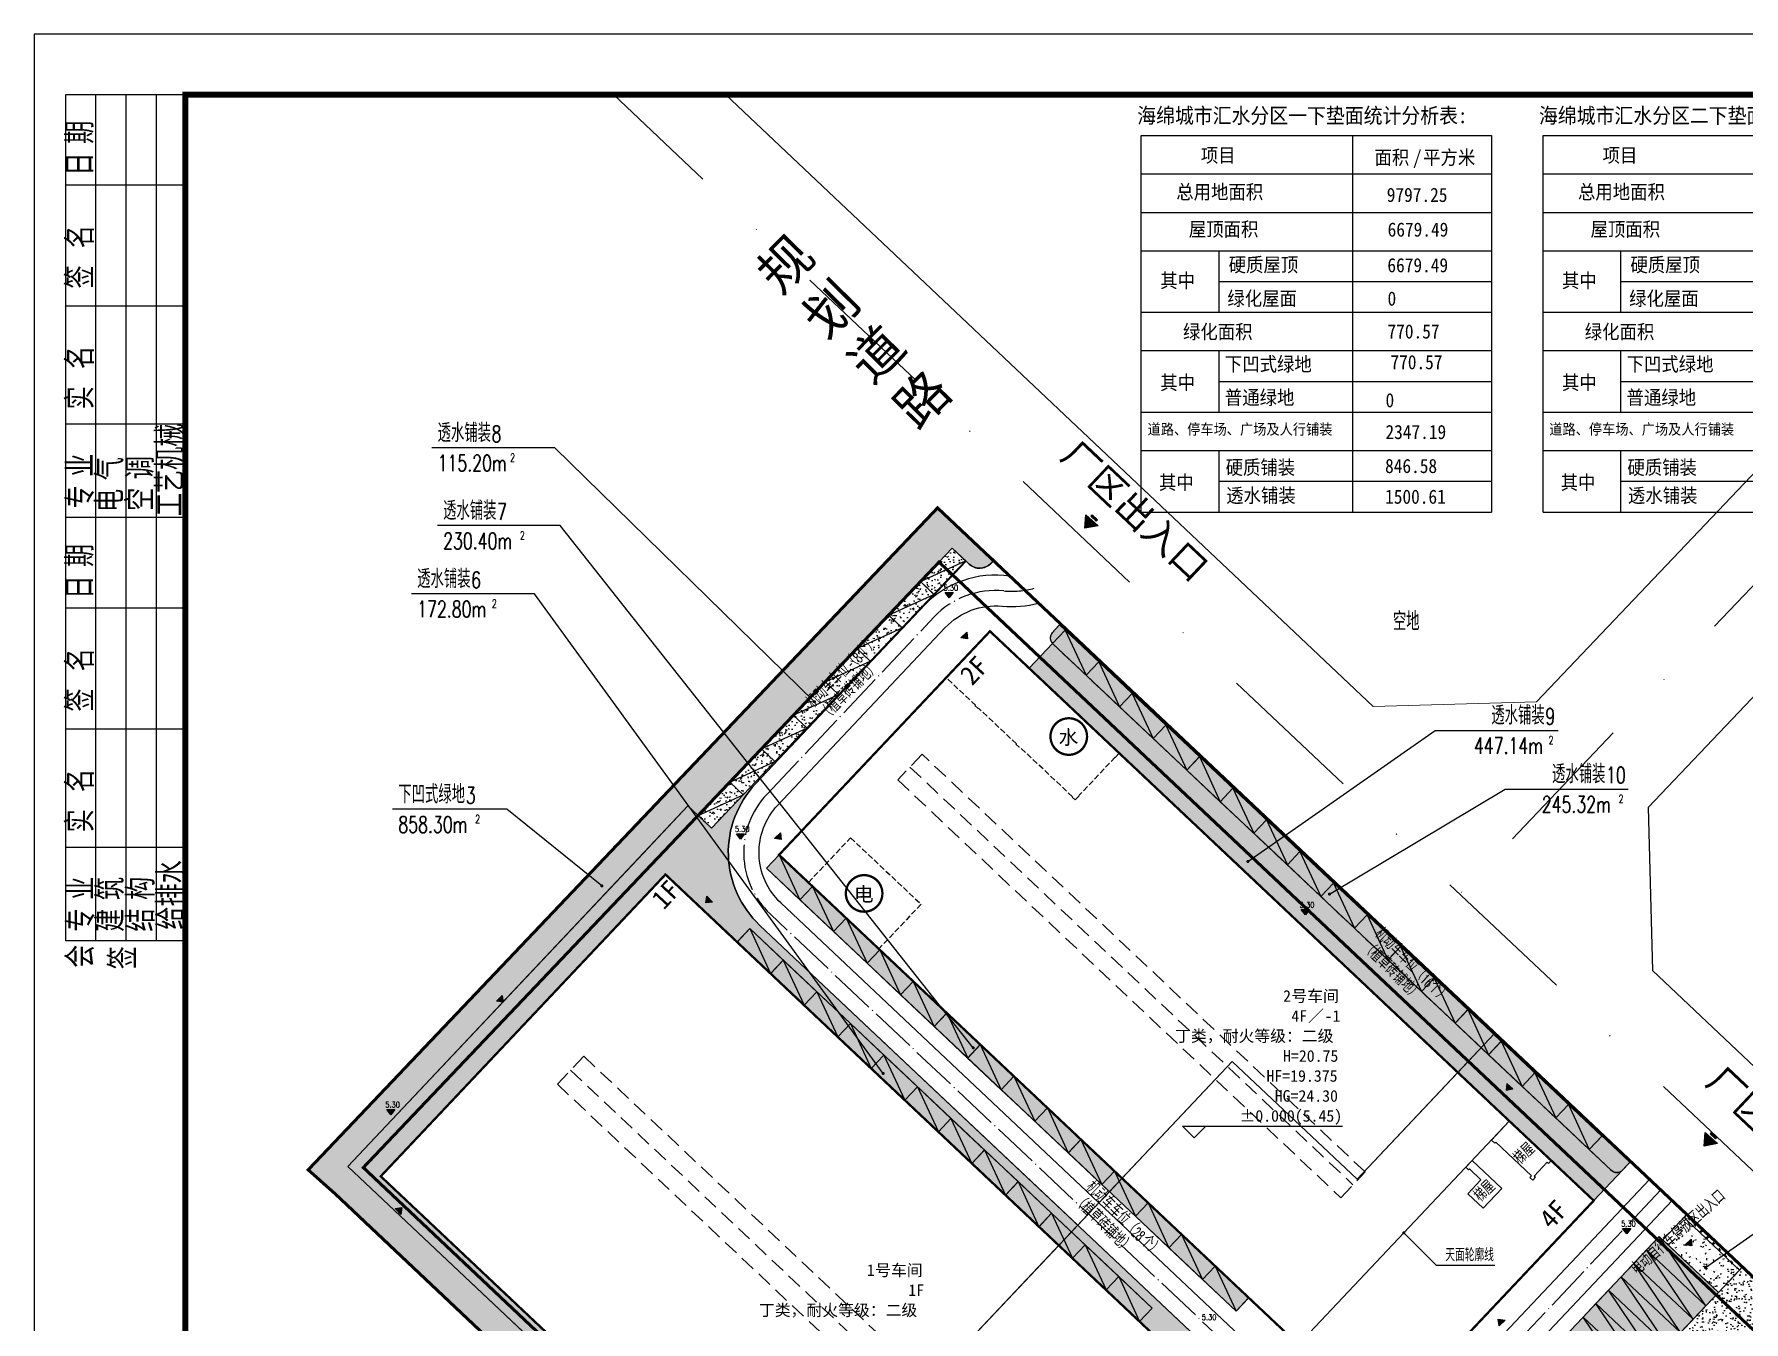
# Model space of a CAD drawing. Header units: millimetres. Extents: x 684779 to 686470, y 2544898 to 2545979.
# Drawn here: x 685227.6 to 685450.1, y 2545279.5 to 2545447.1 of the extents above; entities that cross this region are included whole.
import ezdxf

# ---------------------------------------------------------------- set-up
doc = ezdxf.new("R2010")
doc.units = ezdxf.units.MM
for name, pattern in [('$0$HIDDEN', [0.375, 0.25, -0.125]), ('DASH', [0.35, 0.25, -0.1]), ('DASHDOT', [25.4, 12.7, -6.35, 0, -6.35]), ('DASHED', [0.75, 0.5, -0.25]), ('DOTE', [2.42, 2, -0.2, 0.02, -0.2])]:
    doc.linetypes.add(name, pattern=pattern)
for name, color, linetype in [('--00海绵', 7, 'Continuous'), ('00用地界线', 1, 'Continuous'), ('14', 14, 'Continuous'), ('1绿地填充', 116, 'Continuous'), ('9', 9, 'Continuous'), ('A-DIM-SYMB', 3, 'Continuous'), ('DIM_ELEV', 3, 'Continuous'), ('DIM_LEAD', 3, 'Continuous'), ('k-绿地填充', 118, 'Continuous'), ('PLAN_道路', 40, 'Continuous'), ('PLAN_附属建筑', 160, 'Continuous'), ('PUB_TEXT', 7, 'Continuous'), ('PUB_TITLE', 4, 'Continuous'), ('建筑', 4, 'Continuous'), ('建筑物', 4, 'Continuous'), ('车位', 8, 'Continuous'), ('道路', 2, 'Continuous'), ('道路中心线', 1, 'DOTE')]:
    doc.layers.add(name, color=color, linetype=linetype)
doc.layers.add('JT-道路中线', color=7, linetype='DASHDOT', lineweight=5)
doc.layers.add('JT-道路红线', color=7, linetype='Continuous', lineweight=5)
doc.styles.add('_TCH_DIM', font='SIMPLEX', dxfattribs={"bigfont": 'GBCBIG'})
doc.styles.add('HZTXT', font='romane.shx', dxfattribs={"width": 0.7, "bigfont": 'hztxt.shx'})
doc.styles.get("Standard").update_dxf_attribs({"font": ''})
doc.styles.add('天正', font='simplex8.shx', dxfattribs={"width": 0.8, "bigfont": 'hztxt.shx'})
doc.styles.add('宋体', font='')
doc.styles.add('黑体', font='')
doc.styles.get('Standard').set_extended_font_data('SimSun')
doc.styles.get('宋体').set_extended_font_data('SimSun')
doc.styles.get('黑体').set_extended_font_data('SimHei')
pattern_1 = [(50, (0, 0), (2.186216028, -0.1912690265), [0.2286, -2.5146]), (355, (0, 0), (-0.4229139117, 2.2926797146), [0.18288, -2.01168]), (100.451, (0.1822, -0.016), (1.76331002, 2.1014002538), [0.19428, -2.13708]), (46.1842, (0, 0.6096), (3.2529484907, -0.5045079352), [0.3429, -3.7719]), (96.6356, (0.271, 0.5676), (2.8488508136, 2.9691066707), [0.29142, -3.20562]), (351.184, (0, 0.6096), (2.8488552698, 2.9691014143), [0.27432, -3.01752]), (21, (0.3048, 0.4572), (1.819378558, -1.2271862222), [0.2286, -2.5146]), (326, (0.3048, 0.4572), (0.7416243402, 2.2102555935), [0.18288, -2.01168]), (71.4514, (0.4564, 0.355), (2.5609978892, 0.9830742926), [0.19428, -2.13708]), (37.5, (0, 0), (0.037063239, 1.01466046648), [0, -1.987296, 0, -2.04216, 0, -2.0193]), (7.5, (0, 0), (0.80183595012, 1.2021668978), [0, -1.164336, 0, -1.941576, 0, -0.76962]), (327.5, (-0.6797, 0), (1.627087142, -0.0687449279), [0, -0.762, 0, -2.37744, 0, -3.15468]), (317.5, (-0.9845, 0), (1.7775501766, 0.3051178924), [0, -0.9906, 0, -1.578864, 0, -2.24028])]
pattern_2 = [(50, (0, 0), (2.186216028, -0.1912690265), [0.2286, -2.5146]), (355, (0, 0), (-0.4229139117, 2.2926797146), [0.18288, -2.01168]), (100.451, (0.1822, -0.016), (1.76331002, 2.1014002538), [0.19428, -2.13708]), (46.1842, (0, 0.6096), (3.2529484907, -0.5045079352), [0.3429, -3.7719]), (96.6356, (0.271, 0.5676), (2.8488508136, 2.9691066707), [0.29142, -3.20562]), (351.184, (0, 0.6096), (2.8488552698, 2.9691014143), [0.27432, -3.01752]), (21, (0.3048, 0.4572), (1.819378558, -1.2271862222), [0.2286, -2.5146]), (326, (0.3048, 0.4572), (0.7416243402, 2.2102555935), [0.18288, -2.01168]), (71.4514, (0.4564, 0.355), (2.5609978892, 0.9830742926), [0.19428, -2.13708]), (37.5, (0, 0), (0.037063239, 1.01466046648), [0, -1.987296, 0, -2.04216, 0, -2.0193]), (7.5, (0, 0), (0.80183595012, 1.2021668978), [0, -1.164336, 0, -1.941576, 0, -0.76962]), (327.5, (-0.6797, 0), (1.627087142, -0.0687449279), [0, -0.762, 0, -2.37744, 0, -3.15468]), (317.5, (-0.9845, 0), (1.7775501766, 0.3051178924), [0, -0.9906, 0, -1.578864, 0, -2.24028])]

# ---------------------------------------------------------------- blocks, each defined once
blk = doc.blocks.new('JHRTYJF')
at = {"layer": '车位'}
blk.add_lwpolyline([(696832.77, 2573175.73), (696826.79, 2573175.8), (696826.81, 2573178.19), (696832.8, 2573178.12)], close=True, dxfattribs=at)
blk.add_lwpolyline([(696826.81, 2573178.19), (696832.77, 2573175.73)], dxfattribs=at)
blk = doc.blocks.new('111111')
at = {"layer": 'A-DIM-SYMB'}
h = blk.add_hatch(color=256, dxfattribs=at)
h.dxf.hatch_style = 1
h.paths.add_polyline_path([(691370.38, 2579484.49), (691370.93, 2579485.22), (691369.82, 2579485.22)])
for p, q in [((691369.82, 2579485.22), (691370.93, 2579485.22)), ((691370.38, 2579484.49), (691369.82, 2579485.22)), ((691370.93, 2579485.22), (691370.38, 2579484.49))]:
    blk.add_line(p, q, dxfattribs=at)
blk = doc.blocks.new('A$C393D5F54')
at = {"layer": '14', "color": 14}
for p, q in [((0, 446), (0, 14446)), ((0, 14446), (2000, 14446)), ((500, 446), (500, 14446)), ((1000, 446), (1000, 14446)), ((1500, 446), (1500, 14446)), ((2000, 446), (2000, 14446)), ((2000, 12946), (0, 12946)), ((2000, 10946), (0, 10946)), ((2000, 8990), (0, 8990)), ((2000, 7446), (0, 7446)), ((2000, 5946), (0, 5946)), ((2000, 3946), (0, 3946)), ((2000, 1990), (0, 1990)), ((2000, 446), (0, 446))]:
    blk.add_line(p, q, dxfattribs=at)
at = {"layer": '14', "color": 14, "style": 'HZTXT', "width": 0.85}
for s, p in [('日 期', (462, 13105)), ('签  名', (466, 11238)), ('实  名', (466, 9238)), ('工艺机械', (1953, 7471)), ('专 业', (472, 7598)), ('电 气', (957, 7540)), ('空 调', (1460, 7558)), ('日 期', (462, 6105)), ('签  名', (466, 4238)), ('实  名', (466, 2238)), ('给排水', (1970, 629)), ('专 业', (480, 598)), ('建 筑', (967, 592)), ('结 构', (1470, 597)), ('会', (470, -3)), ('签', (1174, -27))]:
    blk.add_text(s, height=450, rotation=90, dxfattribs=at).set_placement(p)
blk = doc.blocks.new('图框')
at = {"layer": 'PUB_TITLE', "color": 14}
blk.add_lwpolyline([(-2490, -114031), (123660, -114031), (123660, -24931), (-2490, -24931)], close=True, dxfattribs=at)
at = {"layer": 'PUB_TITLE', "color": 14, "const_width": 236}
blk.add_lwpolyline([(3409, -111671), (121299, -111671), (121299, -27291), (3409, -27291)], close=True, dxfattribs=at)
at = {"layer": '14', "color": 6, "xscale": 2.359666194733356, "yscale": 2.359666194733356, "zscale": 2.359666194733356}
blk.add_blockref('A$C393D5F54', (-1259, -61377), dxfattribs=at)
blk = doc.blocks.new('*U4')
at = {"linetype": 'ByBlock', "ltscale": 0.3}
h = blk.add_hatch(color=256, dxfattribs=at)
h.dxf.hatch_style = 1
h.paths.add_polyline_path([(1.83, 2.41), (-1.83, 2.41), (0, 0)])
h = blk.add_hatch(color=256, dxfattribs=at)
h.dxf.hatch_style = 1
h.paths.add_polyline_path([(0.81, 2.9), (0.81, 3.32), (-0.83, 3.32), (-0.83, 2.9)])
for p, q in [((1.83, 2.41), (-1.83, 2.41)), ((-1.83, 2.41), (0, 0)), ((0, 0), (1.83, 2.41))]:
    blk.add_line(p, q, dxfattribs=at)
blk.add_lwpolyline([(-0.83, 3.32), (0.81, 3.32), (0.81, 2.9), (-0.83, 2.9)], close=True, dxfattribs=at)
blk = doc.blocks.new('45TGHHSAAAA')
at = {"layer": '车位'}
blk.add_lwpolyline([(685411.33, 2545247.39), (685413.73, 2545247.39), (685413.73, 2545236.79), (685411.33, 2545236.79)], close=True, dxfattribs=at)
blk.add_lwpolyline([(685411.33, 2545236.79), (685413.73, 2545247.39)], dxfattribs=at)

msp = doc.modelspace()

# ---------------------------------------------------------------- hatches: boundary and pattern name
at = {"linetype": 'Continuous'}
h = msp.add_hatch(dxfattribs=at)
h.set_pattern_fill('CROSS', color=3, scale=0.8)
h.set_pattern_definition([(0, (0, 0), (1.27, 1.27), [0.635, -1.905]), (90, (0.3175, -0.3175), (-1.27, 1.27), [0.635, -1.905])])
edge = h.paths.add_edge_path()
edge.add_line((685339.698, 2545232.531), (685268.405, 2545299.772))
edge.add_line((685268.405, 2545299.772), (685312.656, 2545346.69))
edge.add_line((685312.656, 2545346.69), (685313.975, 2545345.436))
edge.add_line((685313.975, 2545345.436), (685347.056, 2545380.235))
edge.add_line((685347.056, 2545380.235), (685349.244, 2545378.171))
edge.add_arc((685350.617, 2545379.626), 2, 226.67571, 316.44979)
edge.add_line((685352.066, 2545378.248), (685352.505, 2545378.712))
edge.add_line((685352.505, 2545378.712), (685346.228, 2545384.444))
edge.add_line((685346.228, 2545384.444), (685345.141, 2545385.477))
edge.add_line((685345.141, 2545385.477), (685263.246, 2545299.329))
edge.add_line((685263.246, 2545299.329), (685266.814, 2545296.149))
edge.add_line((685266.814, 2545296.149), (685337.085, 2545229.761))
edge.add_line((685337.085, 2545229.761), (685337.302, 2545229.991))
edge.add_line((685337.302, 2545229.991), (685339.698, 2545232.531))
h = msp.add_hatch(dxfattribs=at)
h.set_pattern_fill('AR-CONC', color=2, scale=1.2)
h.set_pattern_definition(pattern_1)
h.paths.add_polyline_path([(685348.786, 2545378.571), (685315.715, 2545343.782), (685313.975, 2545345.436), (685347.047, 2545380.225)])
h = msp.add_hatch(dxfattribs=at)
h.set_pattern_fill('AR-CONC', color=2, scale=1.2)
h.set_pattern_definition(pattern_1)
edge = h.paths.add_edge_path()
edge.add_line((685306.828, 2545340.511), (685312.656, 2545346.69))
edge.add_line((685312.656, 2545346.69), (685315.579, 2545343.911))
edge.add_line((685315.579, 2545343.911), (685315.715, 2545343.782))
edge.add_line((685315.715, 2545343.782), (685348.786, 2545378.571))
edge.add_line((685348.786, 2545378.571), (685348.801, 2545378.589))
edge.add_line((685348.801, 2545378.589), (685348.848, 2545378.544))
edge.add_line((685348.848, 2545378.544), (685348.832, 2545378.527))
edge.add_line((685348.832, 2545378.527), (685343.245, 2545372.65))
edge.add_line((685343.245, 2545372.65), (685321.456, 2545349.548))
edge.add_arc((685330.913, 2545340.629), 13, 136.67462, 226.67571)
edge.add_line((685321.994, 2545331.171), (685387.874, 2545269.036))
edge.add_line((685387.874, 2545269.036), (685385.396, 2545266.409))
edge.add_line((685385.396, 2545266.409), (685378.121, 2545273.27))
edge.add_line((685378.121, 2545273.27), (685371.434, 2545279.577))
edge.add_line((685371.434, 2545279.577), (685373.081, 2545281.323))
edge.add_line((685373.081, 2545281.323), (685320.702, 2545330.724))
edge.add_line((685320.702, 2545330.724), (685319.058, 2545328.977))
edge.add_line((685319.058, 2545328.977), (685309.738, 2545337.766))
edge.add_line((685309.738, 2545337.766), (685272.687, 2545298.482))
edge.add_line((685272.687, 2545298.482), (685341.07, 2545233.986))
edge.add_line((685341.07, 2545233.986), (685365.05, 2545259.411))
edge.add_line((685365.05, 2545259.411), (685377.4, 2545272.506))
edge.add_line((685377.4, 2545272.506), (685378.121, 2545273.27))
edge.add_line((685378.121, 2545273.27), (685385.396, 2545266.409))
edge.add_line((685385.396, 2545266.409), (685364.332, 2545244.076))
edge.add_line((685364.332, 2545244.076), (685347.865, 2545226.616))
edge.add_line((685347.865, 2545226.616), (685346.432, 2545227.974))
edge.add_line((685346.432, 2545227.974), (685343.135, 2545224.485))
edge.add_line((685343.135, 2545224.485), (685342.916, 2545224.252))
edge.add_line((685342.916, 2545224.252), (685337.085, 2545229.761))
edge.add_line((685337.085, 2545229.761), (685339.698, 2545232.531))
edge.add_line((685339.698, 2545232.531), (685268.405, 2545299.772))
edge.add_line((685268.405, 2545299.772), (685269.788, 2545301.238))
edge.add_line((685269.788, 2545301.238), (685306.828, 2545340.511))
h = msp.add_hatch(dxfattribs=at)
h.set_pattern_fill('AR-CONC', color=2, scale=1.2)
h.set_pattern_definition(pattern_2)
edge = h.paths.add_edge_path()
edge.add_line((685435.328, 2545300.404), (685434.274, 2545299.286))
edge.add_arc((685433.547, 2545299.973), 1, 226.67571, 316.67571, ccw=False)
edge.add_line((685432.861, 2545299.245), (685432.844, 2545299.227))
edge.add_line((685432.844, 2545299.227), (685429.948, 2545301.958))
edge.add_line((685429.948, 2545301.958), (685431.734, 2545303.853))
edge.add_line((685431.734, 2545303.853), (685435.328, 2545300.404))
edge = h.paths.add_edge_path()
edge.add_arc((685360.807, 2545368.566), 1, 136.67571, 226.67576, ccw=False)
edge.add_line((685360.08, 2545369.252), (685361.146, 2545370.382))
edge.add_line((685361.146, 2545370.382), (685361.873, 2545369.697))
edge.add_line((685361.873, 2545369.697), (685361.75, 2545369.566))
edge.add_line((685361.75, 2545369.566), (685360.121, 2545367.838))
h = msp.add_hatch(dxfattribs=at)
h.set_pattern_fill('AR-CONC', color=2, scale=1.2)
h.set_pattern_definition(pattern_1)
h.paths.add_polyline_path([(685431.594, 2545303.704), (685429.948, 2545301.958), (685360.104, 2545367.82), (685361.75, 2545369.566), (685431.594, 2545303.704)])
h = msp.add_hatch(dxfattribs=at)
h.set_pattern_fill('AR-CONC', color=2, scale=1.2)
h.set_pattern_definition(pattern_1)
edge = h.paths.add_edge_path()
edge.add_line((685430.531, 2545295.318), (685434.274, 2545299.286))
edge.add_arc((685433.547, 2545299.973), 1, 226.67571, 316.67571, ccw=False)
edge.add_line((685432.861, 2545299.245), (685432.844, 2545299.227))
edge.add_line((685432.844, 2545299.227), (685360.105, 2545367.819))
edge.add_line((685360.105, 2545367.819), (685357.071, 2545364.603))
edge.add_line((685357.071, 2545364.603), (685430.531, 2545295.318))
h = msp.add_hatch(dxfattribs=at)
h.set_pattern_fill('AR-CONC', color=2, scale=1.2)
h.set_pattern_definition(pattern_1)
h.paths.add_polyline_path([(685401.44, 2545264.473), (685392.711, 2545272.707), (685394.357, 2545274.453), (685403.087, 2545266.219)])
h.paths.add_polyline_path([(685383.981, 2545280.94), (685385.627, 2545282.686), (685324.519, 2545340.321), (685322.872, 2545338.575)])
h.paths.add_polyline_path([(685371.434, 2545279.577), (685373.081, 2545281.323), (685320.702, 2545330.724), (685319.056, 2545328.978)])
h = msp.add_hatch(dxfattribs=at)
h.set_pattern_fill('AR-CONC', color=2, scale=1.2)
h.set_pattern_definition(pattern_2)
edge = h.paths.add_edge_path()
edge.add_line((685446.762, 2545283.378), (685449.505, 2545286.287))
edge.add_line((685449.505, 2545286.287), (685442.601, 2545292.812))
edge.add_arc((685442.944, 2545293.176), 0.5, 152.75688, 226.62528, ccw=False)
edge.add_line((685442.5, 2545293.405), (685439.502, 2545290.226))
edge.add_line((685439.502, 2545290.226), (685446.762, 2545283.378))
h = msp.add_hatch(dxfattribs=at)
h.set_pattern_fill('AR-CONC', color=2, scale=1.2)
h.set_pattern_definition(pattern_2)
h.paths.add_polyline_path([(685446.762, 2545283.378), (685421.238, 2545256.316), (685420.415, 2545255.443), (685416.559, 2545259.079), (685409.972, 2545252.095), (685406.117, 2545255.732), (685439.051, 2545290.651)])
h = msp.add_hatch(dxfattribs=at)
h.set_pattern_fill('AR-CONC', color=2, scale=1.2)
h.set_pattern_definition(pattern_1)
h.paths.add_polyline_path([(685446.762, 2545283.378), (685449.884, 2545286.688), (685466.451, 2545271.064), (685448.139, 2545263.866), (685437.78, 2545273.855)])
at = {"layer": '1绿地填充', "linetype": 'Continuous'}
h = msp.add_hatch(dxfattribs=at)
h.set_pattern_fill('CROSS', color=256, scale=0.5, angle=-1.16508)
h.set_pattern_definition([(358.83492, (0, 0), (0.80972528417, 0.77744651853), [0.396875, -1.190625]), (88.83492, (0.1944, -0.2024), (-0.77744651853, 0.80972528417), [0.396875, -1.190625])])
edge = h.paths.add_edge_path()
edge.add_line((685449.882, 2545286.685), (685449.505, 2545286.287))
edge.add_line((685449.505, 2545286.287), (685442.601, 2545292.812))
edge.add_arc((685442.944, 2545293.176), 0.5, 136.67533, 226.62528, ccw=False)
edge.add_line((685442.581, 2545293.519), (685442.61, 2545293.55))
edge.add_line((685442.61, 2545293.55), (685449.882, 2545286.685))

# ---------------------------------------------------------------- linework, layer by layer
at = {"layer": '--00海绵', "ltscale": 0.0001}
for p, q in [((685371.659, 2545433.94), (685417.246, 2545433.94)), ((685371.659, 2545384.94), (685371.659, 2545433.94)), ((685417.246, 2545433.94), (685417.246, 2545384.94)), ((685423.936, 2545433.94), (685469.522, 2545433.94)), ((685423.936, 2545384.94), (685423.936, 2545433.94)), ((685371.659, 2545428.94), (685417.246, 2545428.94)), ((685423.936, 2545428.94), (685469.522, 2545428.94)), ((685371.659, 2545423.94), (685417.246, 2545423.94)), ((685423.936, 2545423.94), (685469.522, 2545423.94)), ((685371.659, 2545418.94), (685417.246, 2545418.94)), ((685423.936, 2545418.94), (685469.522, 2545418.94)), ((685381.794, 2545414.94), (685417.246, 2545414.94)), ((685434.07, 2545414.94), (685469.522, 2545414.94)), ((685371.659, 2545410.94), (685417.246, 2545410.94)), ((685423.936, 2545410.94), (685469.522, 2545410.94)), ((685371.659, 2545405.94), (685417.246, 2545405.94)), ((685423.936, 2545405.94), (685469.522, 2545405.94)), ((685381.794, 2545401.94), (685417.246, 2545401.94)), ((685434.07, 2545401.94), (685469.522, 2545401.94)), ((685371.659, 2545397.94), (685417.246, 2545397.94)), ((685423.936, 2545397.94), (685469.522, 2545397.94)), ((685371.659, 2545392.94), (685417.246, 2545392.94)), ((685423.936, 2545392.94), (685469.522, 2545392.94)), ((685381.794, 2545388.94), (685417.246, 2545388.94)), ((685434.07, 2545388.94), (685469.522, 2545388.94)), ((685371.659, 2545384.94), (685417.246, 2545384.94)), ((685423.936, 2545384.94), (685469.522, 2545384.94))]:
    msp.add_line(p, q, dxfattribs=at)
msp.add_lwpolyline([(685399.138, 2545433.94), (685399.138, 2545384.94)], dxfattribs=at)
at = {"layer": '--00海绵', "linetype": 'Continuous'}
for points in [[(685381.794, 2545410.94), (685381.794, 2545418.94)], [(685434.07, 2545410.94), (685434.07, 2545418.94)], [(685381.794, 2545397.94), (685381.794, 2545405.94)], [(685434.07, 2545397.94), (685434.07, 2545405.94)], [(685381.794, 2545384.94), (685381.794, 2545392.94)], [(685434.07, 2545384.94), (685434.07, 2545392.94)]]:
    msp.add_lwpolyline(points, dxfattribs=at)
at = {"color": 1, "linetype": 'DOTE', "ltscale": 3, "const_width": 0.4}
msp.add_lwpolyline([(685466.457, 2545271.058), (685345.141, 2545385.477), (685263.246, 2545299.329), (685266.814, 2545296.149), (685346.858, 2545220.528), (685349.976, 2545222.002), (685354.394, 2545224.113), (685356.666, 2545225.206), (685373.841, 2545233.744), (685397.746, 2545244.044)], close=True, dxfattribs=at)
for points in [[(685319.887, 2545246.009), (685266.814, 2545296.149), (685263.246, 2545299.329), (685345.141, 2545385.477), (685417.675, 2545317.104), (685399.743, 2545298.097), (685383.491, 2545313.429)], [(685344.652, 2545374.223), (685342.913, 2545375.876), (685338.779, 2545371.527), (685340.518, 2545369.874), (685344.652, 2545374.223)], [(685340.518, 2545369.874), (685338.779, 2545371.527), (685334.645, 2545367.179), (685336.384, 2545365.525), (685340.518, 2545369.874)], [(685369.15, 2545298.227), (685324.519, 2545340.321), (685351.964, 2545369.42), (685412.853, 2545311.992), (685399.743, 2545298.097), (685383.491, 2545313.429)], [(685364.469, 2545363.704), (685360.104, 2545367.82), (685361.75, 2545369.566), (685366.116, 2545365.45)], [(685336.384, 2545365.525), (685334.645, 2545367.179), (685330.511, 2545362.83), (685332.25, 2545361.177), (685336.384, 2545365.525)], [(685368.834, 2545359.587), (685364.469, 2545363.704), (685366.116, 2545365.45), (685370.481, 2545361.333)], [(685332.25, 2545361.177), (685330.511, 2545362.83), (685326.377, 2545358.482), (685328.117, 2545356.828), (685332.25, 2545361.177)], [(685373.2, 2545355.471), (685368.834, 2545359.587), (685370.481, 2545361.333), (685374.846, 2545357.217)], [(685328.117, 2545356.828), (685326.377, 2545358.482), (685322.243, 2545354.133), (685323.983, 2545352.479), (685328.117, 2545356.828)], [(685377.565, 2545351.355), (685373.2, 2545355.471), (685374.846, 2545357.217), (685379.211, 2545353.101)], [(685323.983, 2545352.479), (685322.243, 2545354.133), (685318.109, 2545349.784), (685319.849, 2545348.131), (685323.983, 2545352.479)], [(685381.93, 2545347.238), (685377.565, 2545351.355), (685379.211, 2545353.101), (685383.577, 2545348.984)], [(685386.295, 2545343.122), (685381.93, 2545347.238), (685383.577, 2545348.984), (685387.942, 2545344.868)], [(685390.661, 2545339.005), (685386.295, 2545343.122), (685387.942, 2545344.868), (685392.307, 2545340.751)], [(685327.237, 2545334.458), (685322.872, 2545338.575), (685324.519, 2545340.321), (685328.884, 2545336.204)], [(685369.15, 2545298.227), (685367.503, 2545296.482), (685322.872, 2545338.575), (685324.519, 2545340.321)], [(685395.026, 2545334.889), (685390.661, 2545339.005), (685392.307, 2545340.751), (685396.672, 2545336.635)], [(685323.859, 2545250.22), (685272.687, 2545298.482), (685309.738, 2545337.766), (685360.915, 2545289.499)], [(685331.602, 2545330.342), (685327.237, 2545334.458), (685328.884, 2545336.204), (685333.249, 2545332.088)], [(685399.391, 2545330.773), (685395.026, 2545334.889), (685396.672, 2545336.635), (685401.038, 2545332.519)], [(685403.756, 2545326.656), (685399.391, 2545330.773), (685401.038, 2545332.519), (685405.403, 2545328.402)], [(685323.421, 2545324.862), (685319.056, 2545328.978), (685320.702, 2545330.724), (685325.067, 2545326.608)], [(685335.967, 2545326.225), (685331.602, 2545330.342), (685333.249, 2545332.088), (685337.614, 2545327.971)], [(685408.121, 2545322.54), (685403.756, 2545326.656), (685405.403, 2545328.402), (685409.768, 2545324.286)], [(685327.785, 2545320.745), (685323.421, 2545324.862), (685325.067, 2545326.608), (685329.432, 2545322.491)], [(685340.332, 2545322.108), (685335.967, 2545326.225), (685337.614, 2545327.971), (685341.978, 2545323.854)], [(685344.697, 2545317.991), (685340.332, 2545322.108), (685341.978, 2545323.854), (685346.343, 2545319.737)], [(685412.487, 2545318.423), (685408.121, 2545322.54), (685409.768, 2545324.286), (685414.133, 2545320.169)], [(685332.15, 2545316.628), (685327.785, 2545320.745), (685329.432, 2545322.491), (685333.797, 2545318.374)], [(685349.062, 2545313.875), (685344.697, 2545317.991), (685346.343, 2545319.737), (685350.708, 2545315.62)], [(685416.852, 2545314.307), (685412.487, 2545318.423), (685414.133, 2545320.169), (685418.499, 2545316.053)], [(685336.515, 2545312.511), (685332.15, 2545316.628), (685333.797, 2545318.374), (685338.162, 2545314.257)], [(685353.426, 2545309.758), (685349.062, 2545313.875), (685350.708, 2545315.62), (685355.073, 2545311.504)], [(685421.217, 2545310.191), (685416.852, 2545314.307), (685418.499, 2545316.053), (685422.864, 2545311.937)], [(685340.88, 2545308.395), (685336.515, 2545312.511), (685338.162, 2545314.257), (685342.527, 2545310.141)], [(685357.791, 2545305.641), (685353.426, 2545309.758), (685355.073, 2545311.504), (685359.438, 2545307.387)], [(685425.582, 2545306.074), (685421.217, 2545310.191), (685422.864, 2545311.937), (685427.229, 2545307.82)], [(685345.245, 2545304.278), (685340.88, 2545308.395), (685342.527, 2545310.141), (685346.892, 2545306.024)], [(685349.61, 2545300.161), (685345.245, 2545304.278), (685346.892, 2545306.024), (685351.257, 2545301.907)], [(685362.156, 2545301.524), (685357.791, 2545305.641), (685359.438, 2545307.387), (685363.803, 2545303.27)], [(685429.948, 2545301.958), (685425.582, 2545306.074), (685427.229, 2545307.82), (685431.594, 2545303.704)], [(685353.975, 2545296.044), (685349.61, 2545300.161), (685351.257, 2545301.907), (685355.622, 2545297.79)], [(685366.521, 2545297.407), (685362.156, 2545301.524), (685363.803, 2545303.27), (685368.168, 2545299.153)], [(685370.886, 2545293.291), (685366.521, 2545297.407), (685368.168, 2545299.153), (685372.533, 2545295.037)], [(685358.34, 2545291.928), (685353.975, 2545296.044), (685355.622, 2545297.79), (685359.986, 2545293.674)], [(685375.251, 2545289.174), (685370.886, 2545293.291), (685372.533, 2545295.037), (685376.898, 2545290.92)], [(685362.705, 2545287.811), (685358.34, 2545291.928), (685359.986, 2545293.674), (685364.351, 2545289.557)], [(685379.616, 2545285.057), (685375.251, 2545289.174), (685376.898, 2545290.92), (685381.263, 2545286.803)], [(685446.762, 2545283.378), (685445.116, 2545281.632), (685437.404, 2545288.905), (685439.051, 2545290.651)], [(685367.07, 2545283.694), (685362.705, 2545287.811), (685364.351, 2545289.557), (685368.716, 2545285.44)], [(685383.981, 2545280.94), (685379.616, 2545285.057), (685381.263, 2545286.803), (685385.627, 2545282.686)], [(685446.762, 2545283.378), (685449.884, 2545286.688), (685466.451, 2545271.064), (685448.139, 2545263.866), (685437.78, 2545273.855)], [(685371.434, 2545279.577), (685367.07, 2545283.694), (685368.716, 2545285.44), (685373.081, 2545281.323)]]:
    msp.add_lwpolyline(points, close=True)
for points in [[(685322.487, 2545248.765), (685319.887, 2545246.009), (685266.814, 2545296.149), (685263.246, 2545299.329), (685345.141, 2545385.477), (685352.505, 2545378.712), (685352.066, 2545378.248, -0.4130591), (685349.244, 2545378.171), (685347.056, 2545380.235), (685313.975, 2545345.436), (685312.656, 2545346.69), (685268.405, 2545299.772), (685322.487, 2545248.765)], [(685322.487, 2545248.765), (685323.859, 2545250.22), (685272.687, 2545298.482), (685309.738, 2545337.766), (685360.915, 2545289.499), (685363.393, 2545292.125), (685321.994, 2545331.171, -0.4142192), (685321.456, 2545349.548), (685348.848, 2545378.544), (685347.056, 2545380.235), (685347.056, 2545380.235), (685313.975, 2545345.436), (685312.656, 2545346.69), (685268.405, 2545299.772), (685322.487, 2545248.765)], [(685361.15, 2545370.387), (685361.022, 2545370.251), (685360.08, 2545369.252, 0.4142136), (685360.121, 2545367.838), (685360.104, 2545367.82), (685360.105, 2545367.819), (685357.071, 2545364.603), (685412.853, 2545311.993), (685417.675, 2545317.104)]]:
    msp.add_lwpolyline(points, format="xyb", close=True)
for points in [[(685361.146, 2545370.382), (685361.022, 2545370.251), (685435.236, 2545300.306), (685435.359, 2545300.437), (685361.146, 2545370.382)], [(685437.614, 2545346.469), (685438.186, 2545325.28)], [(685272.687, 2545298.482), (685343.98, 2545231.242)]]:
    msp.add_lwpolyline(points)
at = {"color": 251, "linetype": 'DASH', "ltscale": 3}
for points in [[(685351.964, 2545369.42), (685368.787, 2545353.554), (685368.272, 2545353.008), (685368.254, 2545353.025), (685363.537, 2545348.024), (685363.555, 2545348.007), (685363.041, 2545347.461), (685362.64, 2545347.838), (685362.692, 2545347.893), (685355.817, 2545354.377), (685355.766, 2545354.322), (685355.366, 2545354.7), (685355.417, 2545354.754), (685350.488, 2545359.403), (685350.437, 2545359.348), (685350.037, 2545359.726), (685350.088, 2545359.78), (685346.269, 2545363.382)], [(685337.504, 2545328.074), (685328.338, 2545336.719), (685333.827, 2545342.539), (685342.993, 2545333.894)]]:
    msp.add_lwpolyline(points, close=True, dxfattribs=at)
at = {"const_width": 0.3}
for points in [[(685364.597, 2545355.72, 1), (685359.84, 2545355.72, 1), (685364.597, 2545355.72, 1)], [(685337.966, 2545335.3, 1), (685333.209, 2545335.3, 1), (685337.966, 2545335.3, 1)]]:
    msp.add_lwpolyline(points, format="xyb", dxfattribs=at)
at = {"color": 2, "linetype": '$0$HIDDEN', "ltscale": 8}
for points in [[(685397.626, 2545295.7), (685400.782, 2545299.046), (685343.13, 2545353.422), (685339.973, 2545350.076)], [(685299.112, 2545314.111), (685295.681, 2545310.474), (685351.697, 2545257.642), (685355.128, 2545261.279)]]:
    msp.add_lwpolyline(points, close=True, dxfattribs=at)
for points in [[(685341.551, 2545351.749), (685399.204, 2545297.373)], [(685297.396, 2545312.292), (685353.412, 2545259.461)]]:
    msp.add_lwpolyline(points, dxfattribs=at)
at = {"layer": '00用地界线', "color": 6, "linetype": 'DASHED', "ltscale": 5, "const_width": 0.4}
msp.add_lwpolyline([(685457.293, 2545272.828), (685345.333, 2545378.422), (685270.421, 2545299.62), (685347.809, 2545226.508), (685347.83, 2545226.518), (685352.232, 2545228.622), (685354.469, 2545229.698), (685371.737, 2545238.282), (685395.842, 2545248.668)], close=True, dxfattribs=at)
at = {"layer": '1绿地填充', "linetype": 'Continuous'}
for points in [[(685339.698, 2545232.531), (685268.405, 2545299.772), (685312.656, 2545346.69), (685313.975, 2545345.436), (685347.056, 2545380.235), (685347.056, 2545380.235), (685349.244, 2545378.171, 0.4130591), (685352.066, 2545378.248), (685352.505, 2545378.712), (685346.228, 2545384.444), (685345.141, 2545385.477), (685263.246, 2545299.329), (685263.246, 2545299.329), (685266.814, 2545296.149), (685337.085, 2545229.761), (685337.302, 2545229.991), (685337.302, 2545229.991), (685337.302, 2545229.991)], [(685435.328, 2545300.404), (685434.274, 2545299.286, -0.4142136), (685432.861, 2545299.245), (685432.844, 2545299.227), (685429.948, 2545301.958), (685431.734, 2545303.853)], [(685449.882, 2545286.685), (685449.505, 2545286.287), (685442.601, 2545292.812, -0.4139578), (685442.581, 2545293.519), (685442.61, 2545293.55)]]:
    msp.add_lwpolyline(points, format="xyb", close=True, dxfattribs=at)
at = {"layer": '9', "ltscale": 2.5}
msp.add_lwpolyline([(685369.15, 2545298.227), (685319.887, 2545246.009), (685346.858, 2545220.528), (685373.861, 2545233.754), (685397.746, 2545244.044), (685466.457, 2545271.058), (685417.675, 2545317.104), (685412.853, 2545311.992), (685399.743, 2545298.097), (685383.491, 2545313.429), (685369.15, 2545298.227)], dxfattribs=at)
at = {"layer": 'DIM_ELEV'}
for p, q in [((685378.534, 2545303.495), (685377.034, 2545304.995)), ((685377.034, 2545304.995), (685397.819, 2545304.995)), ((685378.534, 2545303.495), (685380.034, 2545304.995))]:
    msp.add_line(p, q, dxfattribs=at)
at = {"layer": 'DIM_LEAD'}
for p, q in [((685295.34, 2545393.297), (685279.336, 2545393.297)), ((685329.122, 2545360.252), (685295.34, 2545393.297)), ((685329.122, 2545360.252), (685295.34, 2545393.297)), ((685296.056, 2545383.17), (685280.052, 2545383.17)), ((685349.788, 2545315.214), (685296.056, 2545383.17)), ((685349.788, 2545315.214), (685296.056, 2545383.17)), ((685292.681, 2545374.297), (685276.677, 2545374.297)), ((685338.065, 2545311.873), (685292.681, 2545374.297)), ((685338.065, 2545311.873), (685292.681, 2545374.297)), ((685385.537, 2545339.455), (685409.905, 2545356.526)), ((685385.537, 2545339.455), (685409.905, 2545356.526)), ((685409.905, 2545356.526), (685425.91, 2545356.526)), ((685396.144, 2545335.216), (685419.017, 2545348.886)), ((685396.144, 2545335.216), (685419.017, 2545348.886)), ((685419.017, 2545348.886), (685435.021, 2545348.886)), ((685289.096, 2545346.26), (685274.223, 2545346.26)), ((685301.463, 2545336.287), (685289.096, 2545346.26)), ((685445.072, 2545286.622), (685469.44, 2545303.693)), ((685445.072, 2545286.622), (685469.44, 2545303.693)), ((685405.824, 2545291.13), (685410.022, 2545286.9)), ((685410.022, 2545286.9), (685417.661, 2545286.9))]:
    msp.add_line(p, q, dxfattribs=at)
at = {"layer": 'DIM_LEAD', "const_width": 0.2}
for points in [[(685329.194, 2545360.182, 1), (685329.051, 2545360.322, 1)], [(685329.194, 2545360.182, 1), (685329.051, 2545360.322, 1)], [(685385.455, 2545339.398, 1), (685385.619, 2545339.513, 1)], [(685385.455, 2545339.398, 1), (685385.619, 2545339.513, 1)], [(685301.541, 2545336.224, 1), (685301.385, 2545336.35, 1)], [(685396.058, 2545335.164, 1), (685396.23, 2545335.267, 1)], [(685396.058, 2545335.164, 1), (685396.23, 2545335.267, 1)], [(685349.85, 2545315.135, 1), (685349.726, 2545315.292, 1)], [(685349.85, 2545315.135, 1), (685349.726, 2545315.292, 1)], [(685338.124, 2545311.792, 1), (685338.007, 2545311.954, 1)], [(685338.124, 2545311.792, 1), (685338.007, 2545311.954, 1)], [(685405.754, 2545291.2, 1), (685405.895, 2545291.059, 1)], [(685444.99, 2545286.565, 1), (685445.154, 2545286.68, 1)], [(685444.99, 2545286.565, 1), (685445.154, 2545286.68, 1)]]:
    msp.add_lwpolyline(points, format="xyb", close=True, dxfattribs=at)
at = {"layer": 'JT-道路中线', "color": 1, "ltscale": 1.5}
msp.add_line((685512.033, 2545439.26), (685413.113, 2545335.21), dxfattribs=at)
at = {"layer": 'JT-道路中线', "color": 1, "ltscale": 1.5, "flags": 128}
msp.add_lwpolyline([(685508.979, 2545244.643), (685302.976, 2545439.26)], dxfattribs=at)
at = {"layer": 'JT-道路红线', "ltscale": 50}
for points in [[(685401.83, 2545359.626), (685317.538, 2545439.26)], [(685498.235, 2545439.26), (685423.103, 2545360.232)], [(685437.614, 2545346.469), (685525.831, 2545439.26)]]:
    msp.add_lwpolyline(points, dxfattribs=at)
at = {"layer": 'JT-道路红线'}
msp.add_lwpolyline([(685561.564, 2545191.378, -0.0000122), (685525.553, 2545185.036, -0.0001088)], format="xyb", dxfattribs=at)
for points in [[(685401.83, 2545359.626), (685423.103, 2545360.232)], [(685561.564, 2545278.425), (685524.8, 2545262.432), (685500.142, 2545266.749), (685438.186, 2545325.28)]]:
    msp.add_lwpolyline(points, dxfattribs=at)
at = {"layer": 'k-绿地填充', "color": 81, "flags": 128}
for points in [[(685348.786, 2545378.571), (685315.715, 2545343.782), (685313.975, 2545345.436), (685347.047, 2545380.225)], [(685431.594, 2545303.704), (685429.948, 2545301.958), (685360.104, 2545367.82), (685361.75, 2545369.566), (685431.594, 2545303.704)], [(685383.981, 2545280.94), (685385.627, 2545282.686), (685324.519, 2545340.321), (685322.872, 2545338.575)], [(685371.434, 2545279.577), (685373.081, 2545281.323), (685320.702, 2545330.724), (685319.056, 2545328.978), (685371.434, 2545279.577)], [(685446.762, 2545283.378), (685420.415, 2545255.443), (685420.415, 2545255.443), (685416.559, 2545259.079), (685409.972, 2545252.095), (685406.117, 2545255.732), (685439.051, 2545290.651)]]:
    msp.add_lwpolyline(points, close=True, dxfattribs=at)
at = {"layer": 'PLAN_道路', "linetype": 'Continuous'}
msp.add_lwpolyline([(685339.698, 2545232.531), (685268.405, 2545299.772), (685269.788, 2545301.238), (685306.828, 2545340.511), (685312.656, 2545346.69), (685315.579, 2545343.911), (685315.715, 2545343.782), (685348.786, 2545378.571), (685348.801, 2545378.589), (685348.848, 2545378.544), (685348.832, 2545378.527), (685343.245, 2545372.65), (685321.456, 2545349.548, 0.4142192), (685321.994, 2545331.171), (685387.874, 2545269.036)], format="xyb", dxfattribs=at)
for points in [[(685324.366, 2545346.804), (685346.155, 2545369.906, -0.2316621), (685353.565, 2545372.689, 0.0915314), (685358.267, 2545373.097), (685354.556, 2545376.598, 0.2441046), (685343.245, 2545372.65), (685321.456, 2545349.548, 0.4142192), (685321.994, 2545331.171), (685393.25, 2545263.966, 0.4139695), (685411.619, 2545264.495), (685440.736, 2545295.316), (685437.801, 2545298.085), (685408.717, 2545267.248, -0.4142143), (685395.994, 2545266.876), (685324.738, 2545334.081, -0.4142195), (685324.366, 2545346.804)], [(685430.531, 2545295.318), (685434.274, 2545299.286, -0.4142136), (685432.861, 2545299.245), (685432.844, 2545299.227), (685360.105, 2545367.819), (685357.071, 2545364.603)], [(685446.762, 2545283.378), (685449.505, 2545286.287), (685442.601, 2545292.812, -0.3339569), (685442.5, 2545293.405), (685439.502, 2545290.226)]]:
    msp.add_lwpolyline(points, format="xyb", close=True, dxfattribs=at)
msp.add_lwpolyline([(685378.121, 2545273.27), (685371.434, 2545279.577), (685373.081, 2545281.323), (685320.702, 2545330.724), (685319.058, 2545328.977), (685309.738, 2545337.766), (685272.687, 2545298.482), (685272.687, 2545298.482), (685341.07, 2545233.986)], dxfattribs=at)
at = {"layer": 'PLAN_附属建筑', "linetype": 'Continuous'}
for points in [[(685392.102, 2545276.58), (685419.547, 2545305.679), (685430.531, 2545295.318), (685403.087, 2545266.219)], [(685419.547, 2545305.679), (685425.003, 2545300.533), (685424.66, 2545300.169), (685424.478, 2545300.341), (685422.763, 2545298.522), (685422.945, 2545298.351), (685422.602, 2545297.987), (685422.238, 2545298.33), (685422.444, 2545298.548), (685417.788, 2545302.94), (685417.651, 2545302.794), (685417.214, 2545303.206)], [(685416.13, 2545294.331), (685414.129, 2545296.218), (685415.844, 2545298.037), (685414.353, 2545299.443), (685414.25, 2545299.334), (685413.886, 2545299.677), (685414.71, 2545300.55), (685418.565, 2545296.914)]]:
    msp.add_lwpolyline(points, close=True, dxfattribs=at)
at = {"layer": '建筑', "const_width": 0.3}
for points in [[(685351.964, 2545369.42), (685430.532, 2545295.319), (685403.087, 2545266.219), (685324.519, 2545340.321)], [(685272.687, 2545298.482), (685341.07, 2545233.986), (685378.121, 2545273.27), (685309.738, 2545337.766)]]:
    msp.add_lwpolyline(points, close=True, dxfattribs=at)
at = {"layer": '建筑物'}
msp.add_lwpolyline([(685324.519, 2545340.321), (685392.102, 2545276.58), (685419.547, 2545305.679), (685351.964, 2545369.42), (685324.519, 2545340.321)], dxfattribs=at)
at = {"layer": '道路', "linetype": 'DASH', "ltscale": 5}
for p, q in [((685352.389, 2545378.587), (685352.066, 2545378.248)), ((685361.146, 2545370.382), (685360.08, 2545369.252)), ((685360.104, 2545367.82), (685432.844, 2545299.227)), ((685434.274, 2545299.286), (685435.359, 2545300.437))]:
    msp.add_line(p, q, dxfattribs=at)
for centre, radius, start, end in [((685350.617, 2545379.626), 2, 226.67571, 316.44979), ((685360.807, 2545368.566), 1, 136.67571, 226.67571), ((685433.547, 2545299.973), 1, 226.67571, 316.67571)]:
    msp.add_arc(centre, radius, start, end, dxfattribs=at)
at = {"layer": '道路中心线', "linetype": 'DOTE', "ltscale": 3}
msp.add_lwpolyline([(685439.255, 2545296.712), (685410.172, 2545265.876, -0.4142143), (685394.622, 2545265.421), (685323.366, 2545332.626, -0.4142195), (685322.911, 2545348.176), (685344.7, 2545371.278, -0.2316621), (685353.756, 2545374.68, 0.0915341), (685357.735, 2545375.025)], format="xyb", dxfattribs=at)

# ---------------------------------------------------------------- block references
at = {"xscale": 0.003333333, "yscale": 0.003333333, "zscale": 0.003333333}
msp.add_blockref('图框', (685235.89, 2545530.23), dxfattribs=at)
at = {"xscale": 1.002713087290779, "yscale": 1.002713087290779, "zscale": 1.002713087290779}
for p, rotation in [((2098823.401, 276565.256), 47.07561434724278), ((2098819.267, 276560.907), 47.07561434724278), ((2098815.133, 276556.559), 47.07561434724278), ((-1577740.906, 1122768.046), 317.3062436339601), ((2098810.999, 276552.21), 47.07561434724278), ((-1577736.541, 1122763.93), 317.3062436339601), ((2098806.865, 276547.862), 47.07561434724278), ((-1577732.176, 1122759.813), 317.3062436339601), ((2098802.731, 276543.513), 47.07561434724278), ((-1577727.81, 1122755.697), 317.3062436339601), ((2098798.597, 276539.164), 47.07561434724278), ((-1577723.445, 1122751.58), 317.3062436339601), ((2098794.463, 276534.816), 47.07561434724278), ((-1577719.08, 1122747.464), 317.3062436339601), ((-1577714.715, 1122743.348), 317.3062436339601), ((-1577896.926, 1122927.789), 317.3014590761614), ((-1577710.349, 1122739.231), 317.3062436339601), ((-1577892.561, 1122923.672), 317.3014590761614), ((-1577705.984, 1122735.115), 317.3062436339601), ((-1577701.619, 1122730.998), 317.3062436339601), ((-1577900.742, 1122918.192), 317.3014590761614), ((-1577888.196, 1122919.555), 317.3014590761614), ((-1577697.254, 1122726.882), 317.3062436339601), ((-1577896.377, 1122914.076), 317.3014590761614), ((-1577883.831, 1122915.439), 317.3014590761614), ((-1577879.466, 1122911.322), 317.3014590761614), ((-1577692.888, 1122722.766), 317.3062436339601), ((-1577892.013, 1122909.959), 317.3014590761614), ((-1577875.101, 1122907.205), 317.3014590761614), ((-1577688.523, 1122718.649), 317.3062436339601), ((-1577887.648, 1122905.842), 317.3014590761614), ((-1577870.736, 1122903.088), 317.3014590761614), ((-1577684.158, 1122714.533), 317.3062436339601), ((-1577883.283, 1122901.725), 317.3014590761614), ((-1577866.372, 1122898.972), 317.3014590761614), ((-1577679.793, 1122710.416), 317.3062436339601), ((-1577878.918, 1122897.609), 317.3014590761614), ((-1577874.553, 1122893.492), 317.3014590761614), ((-1577862.007, 1122894.855), 317.3014590761614), ((-1577675.427, 1122706.3), 317.3062436339601), ((-1577870.188, 1122889.375), 317.3014590761614), ((-1577857.642, 1122890.738), 317.3014590761614), ((-1577853.277, 1122886.621), 317.3014590761614), ((-1577865.823, 1122885.258), 317.3014590761614), ((-1577848.912, 1122882.505), 317.3014590761614), ((-1577861.458, 1122881.141), 317.3014590761614), ((-1577844.547, 1122878.388), 317.3014590761614), ((-1577857.093, 1122877.025), 317.3014590761614), ((-1577840.182, 1122874.271), 317.3014590761614), ((-1577852.728, 1122872.908), 317.3014590761614)]:
    msp.add_blockref('JHRTYJF', p, dxfattribs=dict(at, rotation=rotation))
at = {"rotation": 46.67571078562544}
for p in [(2066779.864, 300302.046), (2066778.217, 300300.3), (2066776.57, 300298.554), (2066773.277, 300295.062), (2066774.924, 300296.808), (2066771.63, 300293.316), (2066769.984, 300291.57)]:
    msp.add_blockref('45TGHHSAAAA', p, dxfattribs=at)
at = {"layer": 'A-DIM-SYMB', "xscale": -0.5832000000000002, "yscale": 0.5832000000000002, "zscale": 0.5832, "rotation": 317.9667271602631}
for p in [(685364.308, 2545382.823), (685444.889, 2545302.428)]:
    msp.add_blockref('*U4', p, dxfattribs=at)
at = {"layer": 'PLAN_道路', "linetype": 'Continuous', "xscale": 0.9599999999999999, "yscale": 0.9599999999999999, "zscale": 0.9599999999999999}
for p in [(21631.091, 69068.66), (21603.932, 69037.258), (21677.442, 69027.391), (21558.436, 69001.386), (21719.263, 68985.886)]:
    msp.add_blockref('111111', p, dxfattribs=at)
at = {"layer": 'PLAN_道路', "linetype": 'Continuous', "zscale": 0.9599999999999999}
for p, xscale, yscale, rotation in [((1910525.217, 293358.514), 0.9599999999999999, 0.9599999999999999, 43.55195167222557), ((1910500.942, 293332.366), 0.9599999999999999, 0.9599999999999999, 43.55195167222557), ((-1566694.951, 1320157.917), 0.9599999999999999, 0.9599999999999999, 313.5519516722256), ((1910464.759, 293311.224), 0.9599999999999999, 0.9599999999999999, 43.55195167222557), ((-406009.164, 225527.476), -0.9599999999999999, 0.9600000000000001, 319.7994698949241), ((2937285.374, 3770470.562), 0.9599999999999999, 0.9599999999999999, 133.5519516722255), ((1910619.467, 293279.503), 0.9599999999999999, 0.9599999999999999, 43.55195167222557), ((-539758.044, 4797289.836), 0.9599999999999999, 0.9599999999999999, 223.5519516722256)]:
    msp.add_blockref('111111', p, dxfattribs=dict(at, xscale=xscale, yscale=yscale, rotation=rotation))

# ---------------------------------------------------------------- texts
at = {"layer": '--00海绵', "linetype": 'Continuous', "style": '黑体', "width": 0.9}
for s, height, p in [('海绵城市汇水分区一下垫面统计分析表:', 2, (685371.127, 2545435.536, -11.499)), ('海绵城市汇水分区二下垫面统计分析表:', 2, (685423.404, 2545435.536, -11.499)), ('项目', 1.8432, (685379.405, 2545430.451, -11.499)), ('面积', 1.8432, (685401.999, 2545430.161, -11.499)), ('/', 1.843, (685407.011, 2545430.161, -11.499)), ('平方米', 1.8432, (685408.326, 2545430.161, -11.499)), ('项目', 1.8432, (685431.681, 2545430.451, -11.499)), ('总用地面积', 1.8432, (685376.206, 2545425.674, -11.674)), ('9797.25', 1.8432, (685403.598, 2545425.293, -11.674)), ('总用地面积', 1.8432, (685428.482, 2545425.674, -11.674)), ('屋顶面积', 1.8432, (685377.836, 2545420.823, -11.674)), ('6679.49', 1.8432, (685403.711, 2545420.781, -11.674)), ('屋顶面积', 1.8432, (685430.113, 2545420.823, -11.674)), ('硬质屋顶', 1.8432, (685383.025, 2545416.197, -9.374)), ('6679.49', 1.8432, (685403.682, 2545416.142, -9.374)), ('硬质屋顶', 1.8432, (685435.302, 2545416.197, -9.374)), ('其中', 1.8432, (685374.12, 2545414.133, -11.674)), ('其中', 1.8432, (685426.396, 2545414.133, -11.674)), ('绿化屋面', 1.8432, (685382.861, 2545411.805, -9.374)), ('0', 1.843, (685403.702, 2545411.798, -9.374)), ('绿化屋面', 1.8432, (685435.138, 2545411.805, -9.374)), ('绿化面积', 1.8432, (685377.082, 2545407.476, -11.674)), ('770.57', 1.8432, (685403.699, 2545407.52, -11.674)), ('绿化面积', 1.8432, (685429.359, 2545407.476, -11.674)), ('下凹式绿地', 1.8432, (685382.529, 2545403.269, -9.374)), ('770.57', 1.8432, (685404.081, 2545403.52, -11.674)), ('下凹式绿地', 1.8432, (685434.806, 2545403.269, -9.374)), ('其中', 1.8432, (685374.123, 2545400.866, -11.674)), ('其中', 1.8432, (685426.4, 2545400.866, -11.674)), ('普通绿地', 1.8432, (685382.529, 2545398.915, -9.374)), ('0', 1.843, (685403.44, 2545398.57, -9.374)), ('普通绿地', 1.8432, (685434.806, 2545398.915, -9.374)), ('道路、停车场、广场及人行铺装', 1.4, (685372.469, 2545395.012, -5.924)), ('2347.19', 1.8432, (685403.432, 2545394.435, -9.374)), ('道路、停车场、广场及人行铺装', 1.4, (685424.745, 2545395.012, -5.924)), ('硬质铺装', 1.8432, (685382.633, 2545389.83, -9.374)), ('846.58', 1.8432, (685403.381, 2545390.013, -9.374)), ('硬质铺装', 1.8432, (685434.91, 2545389.83, -9.374)), ('其中', 1.8432, (685373.953, 2545387.871, -11.674)), ('透水铺装', 1.8432, (685382.705, 2545386.168, -9.374)), ('其中', 1.8432, (685426.23, 2545387.871, -11.674)), ('透水铺装', 1.8432, (685434.982, 2545386.168, -9.374)), ('1500.61', 1.8432, (685403.381, 2545386.013, -9.374))]:
    msp.add_text(s, height=height, dxfattribs=at).set_placement(p)
at = {"linetype": 'DASHED', "insert": (685321.132, 2545416.543, -9994.4), "char_height": 5, "width": 22.03576, "attachment_point": 1, "rotation": 45.40192}
msp.add_mtext('规\\P划\\P道\\P路', dxfattribs=at)
at = {"layer": 'PUB_TEXT'}
for s, height, style, p in [('透水铺装', 2.4113, '_TCH_DIM', (685280.086, 2545394.047)), ('透水铺装', 2.4113, '_TCH_DIM', (685280.802, 2545383.92)), ('透水铺装', 2.4113, '_TCH_DIM', (685277.427, 2545375.047)), ('空地', 2.4113, '_TCH_DIM', (685404.393, 2545369.519)), ('透水铺装', 2.4113, '_TCH_DIM', (685417.21, 2545357.276)), ('透水铺装', 2.4113, '_TCH_DIM', (685425.107, 2545349.636)), ('下凹式绿地', 2.4113, '_TCH_DIM', (685274.973, 2545347.01)), ('2', 1.511, '宋体', (685390.108, 2545321.195)), ('号车间', 1.5105, '宋体', (685391.188, 2545321.195)), ('4F', 1.5105, '宋体', (685391.188, 2545318.595)), ('／', 1.511, '宋体', (685393.348, 2545318.595)), ('-1', 1.5105, '宋体', (685395.508, 2545318.595)), ('丁类，耐火等级：二级', 1.5105, '宋体', (685376.065, 2545315.995)), ('H=20.75', 1.5105, '宋体', (685390.108, 2545313.395)), ('HF=19.375', 1.5105, '宋体', (685387.947, 2545310.795)), ('HG=24.30', 1.5105, '宋体', (685389.027, 2545308.195)), ('%%p0.000(5.45)', 1.51055, '宋体', (685384.437, 2545305.595)), ('天面轮廓线', 1.6879, '_TCH_DIM', (685411.216, 2545287.425)), ('1', 1.511, '宋体', (685335.943, 2545285.512)), ('号车间', 1.5105, '宋体', (685337.023, 2545285.512)), ('1F', 1.5105, '宋体', (685341.344, 2545282.912)), ('丁类，耐火等级：二级', 1.5105, '宋体', (685321.901, 2545280.312))]:
    msp.add_text(s, height=height, dxfattribs=dict(at, style=style)).set_placement(p)
at = {"layer": 'PUB_TEXT', "style": '_TCH_DIM', "width": 0.705882}
for s, height, p in [('8', 2.125, (685287.107, 2545394.047)), ('2', 1.062, (685289.514, 2545391.485)), ('115.20m', 2.125, (685280.086, 2545390.235)), ('7', 2.125, (685287.823, 2545383.92)), ('230.40m', 2.125, (685280.802, 2545380.108)), ('2', 1.062, (685290.802, 2545381.358)), ('6', 2.125, (685284.448, 2545375.047)), ('5.30', 0.7344, (685345.931, 2545374.71)), ('172.80m', 2.125, (685277.427, 2545371.235)), ('2', 1.062, (685287.141, 2545372.485)), ('9', 2.125, (685424.231, 2545357.276)), ('447.14m', 2.125, (685414.945, 2545353.464)), ('2', 1.062, (685424.66, 2545354.714)), ('10', 2.125, (685432.128, 2545349.636)), ('3', 2.125, (685283.75, 2545347.01)), ('2', 1.062, (685433.771, 2545347.073)), ('245.32m', 2.125, (685423.771, 2545345.823)), ('858.30m', 2.125, (685274.973, 2545343.197)), ('2', 1.062, (685284.973, 2545344.447)), ('5.30', 0.7344, (685318.772, 2545343.309)), ('5.30', 0.7344, (685392.283, 2545333.442)), ('5.30', 0.7344, (685273.276, 2545307.437)), ('5.30', 0.7344, (685434.103, 2545291.937)), ('5.30', 0.7344, (685379.522, 2545279.778))]:
    msp.add_text(s, height=height, dxfattribs=at).set_placement(p)
at = {"layer": 'PUB_TEXT'}
for s, height, rotation, p in [('厂区出入口', 3.5, 316.67571, (685360.98, 2545391.99)), ('2F', 2.5, 47, (685349.64, 2545362.229)), ('1F', 2.5, 47, (685309.511, 2545333.051)), ('厂区出入口', 3.5, 316.67571, (685444.951, 2545310.556)), ('4F', 2.5, 47, (685425.027, 2545291.45))]:
    msp.add_text(s, height=height, rotation=rotation, dxfattribs=at).set_placement(p)
at = {"layer": 'PUB_TEXT', "linetype": 'Continuous', "style": '天正'}
for s, height, rotation, width, p in [('个）', 1.75, 45.10573, 0.8, (685335.551, 2545365.803)), ('机动车车位（', 1.75, 45.10573, 0.8, (685329.057, 2545359.286)), ('8', 1.4, 45.10573, 0.6, (685334.986, 2545365.236)), ('（植草砖铺地）', 1.75, 45.10573, 0.8, (685330.755, 2545357.63)), ('机动车车位（', 1.75, 315.33636, 0.8, (685401.852, 2545329.842)), ('（植草砖铺地）', 1.75, 315.33636, 0.8, (685400.204, 2545328.137)), ('16', 1.4, 315.33636, 0.6, (685407.827, 2545323.937)), ('个）', 1.75, 315.33636, 0.8, (685408.851, 2545322.925)), ('梯屋', 1.75, 43.64437, 0.8, (685421.044, 2545299.891)), ('机动车车位（', 1.75, 315.33636, 0.8, (685364.279, 2545296.882)), ('梯屋', 1.75, 43.64437, 0.8, (685415.889, 2545295.01)), ('（植草砖铺地）', 1.75, 315.33636, 0.8, (685362.631, 2545295.178)), ('电动自行车停放区出入口', 1.75, 40.99343, 0.8, (685436.253, 2545285.509)), ('28', 1.4, 315.33636, 0.6, (685370.254, 2545290.977)), ('个）', 1.75, 315.33636, 0.8, (685371.392, 2545289.853))]:
    msp.add_text(s, height=height, rotation=rotation, dxfattribs=dict(at, width=width)).set_placement(p)
at = {"layer": 'PUB_TEXT', "linetype": 'Continuous', "style": '黑体'}
for s, p in [('水', (685360.899, 2545354.681)), ('电', (685334.268, 2545334.26))]:
    msp.add_text(s, height=1.878, rotation=0.47725, dxfattribs=at).set_placement(p)

doc.saveas('drawing.dxf')
